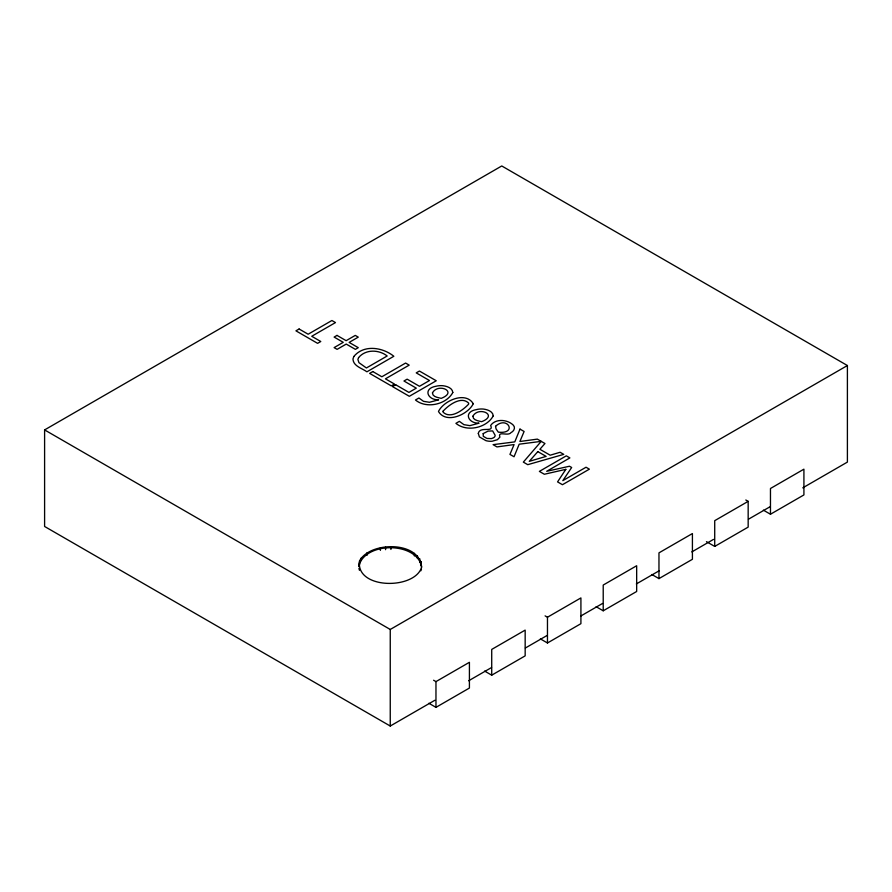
<?xml version="1.0" encoding="UTF-8"?>
<svg xmlns="http://www.w3.org/2000/svg" width="892" height="892" viewBox="0 0 892 892"><rect width="100%" height="100%" fill="white"/><g stroke="black" fill="none" stroke-linecap="round" stroke-linejoin="round"><path stroke-width="1.34" d="M358.718 566.61C364.204 541.355 417.055 541.355 421.76 567.078M359.565 560.878C355.317 589.199 413.687 590.025 421.437 567.791C421.069 540.853 370.191 540.976 359.565 560.878L359.565 564.736M420.846 570.791L421.47 568.951M434.883 700.265L390.25 726.032L44.6 526.47L44.6 429.911L501.75 165.968L847.4 365.53L847.4 462.089L802.767 487.857M44.6 429.911L390.25 629.462L847.4 365.53M433.601 680.239L435.965 681.611L469.415 662.299L469.415 688.044L435.965 707.356L428.874 703.264M545.101 615.87L547.465 617.231L580.915 597.919L580.915 623.675L547.465 642.987L540.374 638.884M714.715 546.428L748.165 527.116L748.165 501.36L714.715 520.672L714.715 546.428L706.442 541.645M468.657 680.763L491.57 667.528M525.343 648.027L547.052 635.494M580.826 615.993L602.546 603.46M636.319 583.959L659.233 570.735M691.802 551.925L713.511 539.392M748.488 519.2L770.209 506.667M491.715 675.177L525.165 655.865L525.165 630.109L491.715 649.421L491.715 675.177L484.624 671.074M603.215 610.797L636.665 591.485L636.665 565.74L603.215 585.052L603.215 610.797L596.124 606.705M658.965 578.607L692.415 559.295L692.415 533.55L658.965 552.862L658.965 578.607L651.874 574.515M770.465 514.238L803.915 494.926L803.915 469.17L770.465 488.493L770.465 514.238L763.374 510.146M745.801 499.999L748.165 501.36M358.93 568.483L359.465 570.334M547.465 617.231L547.465 642.987M435.965 681.611L435.965 707.356M421.214 561.637L421.214 565.495M420.645 561.514L420.645 565.383M419.753 558.66L419.753 562.529M417.456 555.872L417.456 558.448M414.356 553.352L414.356 555.928M390.919 546.885L390.919 549.461M390.25 629.462L390.25 726.032M385.578 547.086L385.578 549.662M380.382 547.799L380.382 550.375M367.025 552.772L367.025 555.348M361.249 557.946L361.249 560.522M359.298 562.885L359.298 565.461M495.539 426.298L496.063 428.896L498.316 432.152C517.75 434.393 507.548 415.159 495.539 426.298M443.101 411.145L443.068 412.137C450.583 419.485 463.048 410.119 468.612 404.154L468.657 403.128C461.209 395.68 448.598 405.135 443.101 411.145M432.453 392.904C432.375 396.973 438.251 397.576 441.205 398.345C458.399 391.744 437.972 382.512 432.453 392.904M472.894 416.241C472.816 420.322 478.692 420.924 481.647 421.682C498.84 415.081 478.402 405.86 472.894 416.241M478.313 433.423L479.383 436.902L485.928 440.659A10.938 6.322 0 0 0 492.139 441.239L497.413 439.689L499.899 437.147C497.502 430.334 508.005 436.768 511.094 432.542C513.77 431.327 515.754 427.781 513.424 425.283C507.726 419.418 495.551 418.259 490.633 425.495C494.346 433.222 479.673 425.707 478.313 433.423M473.273 403.719C468.077 414.557 446.19 424.347 438.463 411.491C443.692 400.653 465.501 390.908 473.273 403.719M452.824 392.491C446.346 404.589 426.376 409.06 415.471 399.995L418.928 398.01L423.488 401.311L429.453 402.292L438.641 399.817C427.435 400.229 422.741 388.477 435.987 386.258A12.12 6.991 0 0 1 443.134 385.745C446.981 386.258 452.434 387.931 452.824 392.491M493.254 415.839C486.787 427.937 466.817 432.408 455.912 423.343L459.369 421.347L463.929 424.659L469.894 425.64L479.082 423.165C467.876 423.577 463.171 411.814 476.417 409.606A12.12 6.991 0 0 1 483.575 409.082C487.422 409.606 492.875 411.279 493.254 415.839M353.812 356.521L352.976 358.997C353.221 366.244 362.141 368.24 366.913 371.819L393.84 356.276C382.668 347.233 363.791 344.29 353.812 356.521M483.185 433.612L483.274 436.288L486.943 438.44L491.414 438.608L493.387 437.838A5.452 3.144 0 0 0 495.082 435.196L492.64 430.914L488.024 431.115L483.185 433.612M358.573 357.614L357.893 359.476L358.93 362.643L366.411 367.972L387.184 355.975C378.866 349.519 365.642 349.062 358.573 357.614M520.003 429.108L514.795 441.875L493.098 444.662L496.978 446.914L514.093 444.573L509.945 454.396L514.037 456.76L519.189 444.194L541.221 441.362L523.336 462.123L527.741 464.676L563.755 454.363L560.131 452.277L550.174 455.21L539.883 449.267L544.967 443.514L537.352 439.12L519.891 441.495L524.106 431.483L520.003 429.108M565.829 469.348L557.567 481.892L562.451 484.713L589.378 469.159L586.033 467.23L562.83 480.632L571.661 467.497L569.486 466.237L546.684 471.299L569.888 457.908L566.297 455.834L539.37 471.389L544.343 474.254L565.829 469.348M537.82 451.608L529.279 461.342L546.116 456.403L537.82 451.608M299.11 329.003L295.932 330.832L317.597 343.342L320.786 341.502L311.743 336.284L335.481 322.581L331.902 320.507L308.153 334.221L299.11 329.003M337.009 335.403L334.11 337.076L343.242 342.338L334.11 347.612L337.109 349.352L346.241 344.078L355.373 349.352L358.272 347.679L349.14 342.405L358.272 337.131L355.272 335.403L346.141 340.677L337.009 335.403M372.811 371.551L369.634 373.38L391.298 385.89L394.476 384.051L385.433 378.832L409.183 365.129L405.604 363.055L381.854 376.77L372.811 371.551M395.669 384.742L392.491 386.582L409.328 396.304L436.255 380.761L419.418 371.039L416.23 372.878L429.487 380.527L419.485 386.303L407.142 379.167L403.953 381.007L416.308 388.143L408.926 392.402L395.669 384.742"/></g></svg>
